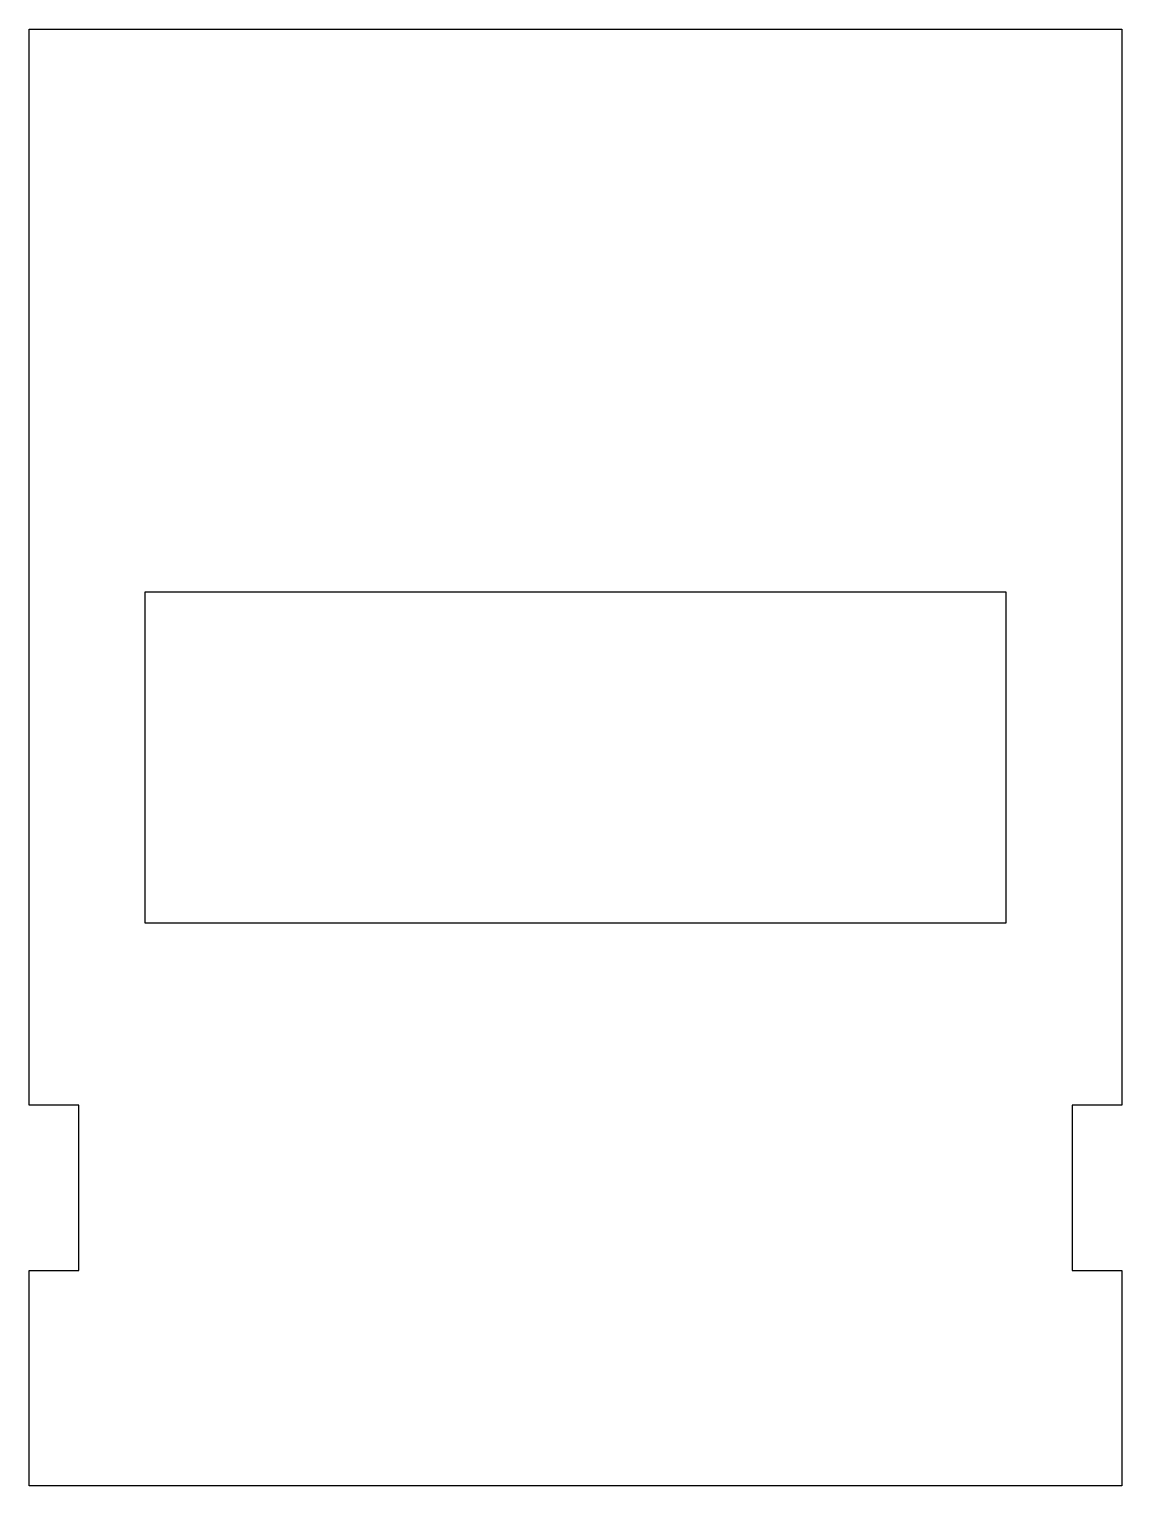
# Model space of a CAD drawing. Header units: millimetres. Extents: x -16.5 to 16.5, y -22 to 22.
import ezdxf

# ---------------------------------------------------------------- set-up
doc = ezdxf.new("R2010")
doc.units = ezdxf.units.MM
doc.layers.get('0').update_dxf_attribs({"linetype": 'CONTINUOUS'})

msp = doc.modelspace()

# ---------------------------------------------------------------- linework, layer by layer
for points in [[(-16.5, 22), (16.5, 22), (16.5, -10.5), (15, -10.5), (15, -15.5), (16.5, -15.5), (16.5, -22), (-16.5, -22), (-16.5, -15.5), (-15, -15.5), (-15, -10.5), (-16.5, -10.5)], [(-13, 5), (13, 5), (13, -5), (-13, -5)]]:
    msp.add_lwpolyline(points, close=True)

doc.saveas('drawing.dxf')
